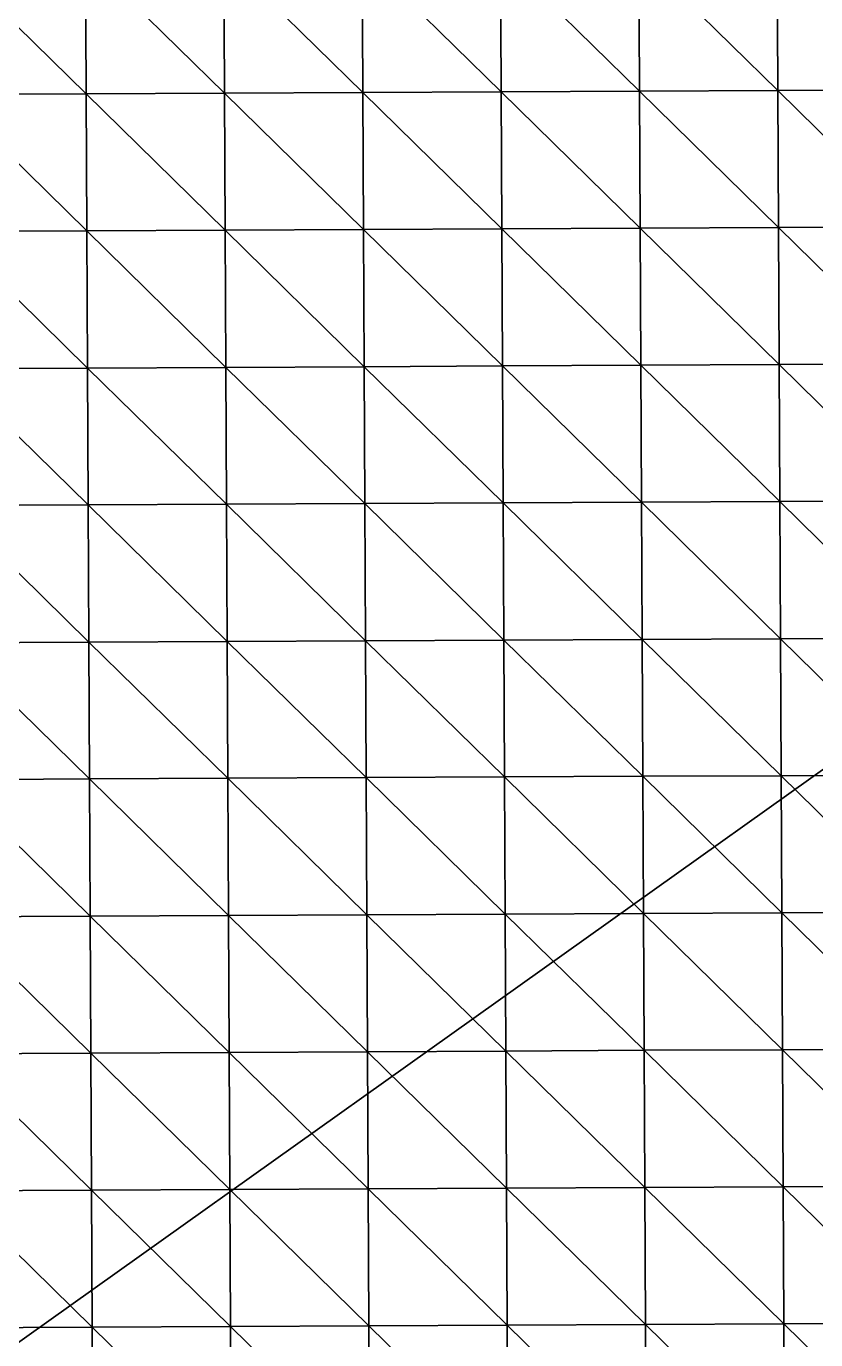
# Model space of a CAD drawing. Extents: x -372 to 678, y -263 to 741.
# Drawn here: x 5.7 to 77.3, y 263.7 to 382.9 of the extents above; entities that cross this region are included whole.
import ezdxf

# ---------------------------------------------------------------- set-up
doc = ezdxf.new("R2010")
doc.units = 0
doc.header["$LTSCALE"] = 0.0254
doc.layers.get('0').update_dxf_attribs({"linetype": 'CONTINUOUS'})
doc.layers.add('LOCATION_SNAPSHOT', color=144, linetype='CONTINUOUS')
doc.layers.add('LOCATION_TERRAIN', color=36, linetype='CONTINUOUS')

# ---------------------------------------------------------------- blocks, each defined once
blk = doc.blocks.new('LOCATION_SNAPSHOT_1')
at = {"color": 8}
mesh = blk.add_polyface(dxfattribs=at)
corners = [(-63.49, 214.77), (675.12, 740.67), (-66.01, 737.09), (677.64, 218.35)]
mesh.append_faces([[corners[k] for k in face] for face in [(0, 1, 2), (1, 0, 3)]], dxfattribs={"vtx0": -1, "color": 8})
blk = doc.blocks.new('LOCATION_TERRAIN_1')
at = {"color": 8}
mesh = blk.add_polyface(dxfattribs=at)
corners = [(11.1, 376.81, -1), (11.04, 389.24, -1.31), (-1.52, 389.18, -0.85)]
mesh.append_faces([[corners[k] for k in face] for face in [(0, 1, 2)]], dxfattribs={"color": 8})
mesh = blk.add_polyface(dxfattribs=at)
corners = [(11.1, 376.81, -1), (-1.52, 389.18, -0.85), (-1.46, 376.75, -0.64)]
mesh.append_faces([[corners[k] for k in face] for face in [(0, 1, 2)]], dxfattribs={"color": 8})
mesh = blk.add_polyface(dxfattribs=at)
corners = [(23.66, 376.87, -0.5), (23.6, 389.3, -0.83), (11.04, 389.24, -1.31)]
mesh.append_faces([[corners[k] for k in face] for face in [(0, 1, 2)]], dxfattribs={"color": 8})
mesh = blk.add_polyface(dxfattribs=at)
corners = [(23.66, 376.87, -0.5), (11.04, 389.24, -1.31), (11.1, 376.81, -1)]
mesh.append_faces([[corners[k] for k in face] for face in [(0, 1, 2)]], dxfattribs={"color": 8})
mesh = blk.add_polyface(dxfattribs=at)
corners = [(36.22, 376.93, 0.16), (36.16, 389.36, -0.17), (23.6, 389.3, -0.83)]
mesh.append_faces([[corners[k] for k in face] for face in [(0, 1, 2)]], dxfattribs={"color": 8})
mesh = blk.add_polyface(dxfattribs=at)
corners = [(36.22, 376.93, 0.16), (23.6, 389.3, -0.83), (23.66, 376.87, -0.5)]
mesh.append_faces([[corners[k] for k in face] for face in [(0, 1, 2)]], dxfattribs={"color": 8})
mesh = blk.add_polyface(dxfattribs=at)
corners = [(48.78, 376.99, 0.82), (48.72, 389.42, 0.49), (36.16, 389.36, -0.17)]
mesh.append_faces([[corners[k] for k in face] for face in [(0, 1, 2)]], dxfattribs={"color": 8})
mesh = blk.add_polyface(dxfattribs=at)
corners = [(48.78, 376.99, 0.82), (36.16, 389.36, -0.17), (36.22, 376.93, 0.16)]
mesh.append_faces([[corners[k] for k in face] for face in [(0, 1, 2)]], dxfattribs={"color": 8})
mesh = blk.add_polyface(dxfattribs=at)
corners = [(61.35, 377.05, 1.5), (61.29, 389.48, 1.26), (48.72, 389.42, 0.49)]
mesh.append_faces([[corners[k] for k in face] for face in [(0, 1, 2)]], dxfattribs={"color": 8})
mesh = blk.add_polyface(dxfattribs=at)
corners = [(61.35, 377.05, 1.5), (48.72, 389.42, 0.49), (48.78, 376.99, 0.82)]
mesh.append_faces([[corners[k] for k in face] for face in [(0, 1, 2)]], dxfattribs={"color": 8})
mesh = blk.add_polyface(dxfattribs=at)
corners = [(73.91, 377.11, 2.19), (73.85, 389.54, 2.06), (61.29, 389.48, 1.26)]
mesh.append_faces([[corners[k] for k in face] for face in [(0, 1, 2)]], dxfattribs={"color": 8})
mesh = blk.add_polyface(dxfattribs=at)
corners = [(73.91, 377.11, 2.19), (61.29, 389.48, 1.26), (61.35, 377.05, 1.5)]
mesh.append_faces([[corners[k] for k in face] for face in [(0, 1, 2)]], dxfattribs={"color": 8})
mesh = blk.add_polyface(dxfattribs=at)
corners = [(86.47, 377.17, 2.88), (86.41, 389.61, 2.86), (73.85, 389.54, 2.06)]
mesh.append_faces([[corners[k] for k in face] for face in [(0, 1, 2)]], dxfattribs={"color": 8})
mesh = blk.add_polyface(dxfattribs=at)
corners = [(86.47, 377.17, 2.88), (73.85, 389.54, 2.06), (73.91, 377.11, 2.19)]
mesh.append_faces([[corners[k] for k in face] for face in [(0, 1, 2)]], dxfattribs={"color": 8})
mesh = blk.add_polyface(dxfattribs=at)
corners = [(11.16, 364.37, -1.41), (11.1, 376.81, -1), (-1.46, 376.75, -0.64)]
mesh.append_faces([[corners[k] for k in face] for face in [(0, 1, 2)]], dxfattribs={"color": 8})
mesh = blk.add_polyface(dxfattribs=at)
corners = [(11.16, 364.37, -1.41), (-1.46, 376.75, -0.64), (-1.4, 364.31, -1.16)]
mesh.append_faces([[corners[k] for k in face] for face in [(0, 1, 2)]], dxfattribs={"color": 8})
mesh = blk.add_polyface(dxfattribs=at)
corners = [(23.72, 364.43, -0.96), (23.66, 376.87, -0.5), (11.1, 376.81, -1)]
mesh.append_faces([[corners[k] for k in face] for face in [(0, 1, 2)]], dxfattribs={"color": 8})
mesh = blk.add_polyface(dxfattribs=at)
corners = [(23.72, 364.43, -0.96), (11.1, 376.81, -1), (11.16, 364.37, -1.41)]
mesh.append_faces([[corners[k] for k in face] for face in [(0, 1, 2)]], dxfattribs={"color": 8})
mesh = blk.add_polyface(dxfattribs=at)
corners = [(36.28, 364.49, -0.38), (36.22, 376.93, 0.16), (23.66, 376.87, -0.5)]
mesh.append_faces([[corners[k] for k in face] for face in [(0, 1, 2)]], dxfattribs={"color": 8})
mesh = blk.add_polyface(dxfattribs=at)
corners = [(36.28, 364.49, -0.38), (23.66, 376.87, -0.5), (23.72, 364.43, -0.96)]
mesh.append_faces([[corners[k] for k in face] for face in [(0, 1, 2)]], dxfattribs={"color": 8})
mesh = blk.add_polyface(dxfattribs=at)
corners = [(48.84, 364.55, 0.2), (48.78, 376.99, 0.82), (36.22, 376.93, 0.16)]
mesh.append_faces([[corners[k] for k in face] for face in [(0, 1, 2)]], dxfattribs={"color": 8})
mesh = blk.add_polyface(dxfattribs=at)
corners = [(48.84, 364.55, 0.2), (36.22, 376.93, 0.16), (36.28, 364.49, -0.38)]
mesh.append_faces([[corners[k] for k in face] for face in [(0, 1, 2)]], dxfattribs={"color": 8})
mesh = blk.add_polyface(dxfattribs=at)
corners = [(61.41, 364.61, 0.78), (61.35, 377.05, 1.5), (48.78, 376.99, 0.82)]
mesh.append_faces([[corners[k] for k in face] for face in [(0, 1, 2)]], dxfattribs={"color": 8})
mesh = blk.add_polyface(dxfattribs=at)
corners = [(61.41, 364.61, 0.78), (48.78, 376.99, 0.82), (48.84, 364.55, 0.2)]
mesh.append_faces([[corners[k] for k in face] for face in [(0, 1, 2)]], dxfattribs={"color": 8})
mesh = blk.add_polyface(dxfattribs=at)
corners = [(73.97, 364.67, 1.36), (73.91, 377.11, 2.19), (61.35, 377.05, 1.5)]
mesh.append_faces([[corners[k] for k in face] for face in [(0, 1, 2)]], dxfattribs={"color": 8})
mesh = blk.add_polyface(dxfattribs=at)
corners = [(73.97, 364.67, 1.36), (61.35, 377.05, 1.5), (61.41, 364.61, 0.78)]
mesh.append_faces([[corners[k] for k in face] for face in [(0, 1, 2)]], dxfattribs={"color": 8})
mesh = blk.add_polyface(dxfattribs=at)
corners = [(86.53, 364.73, 1.94), (86.47, 377.17, 2.88), (73.91, 377.11, 2.19)]
mesh.append_faces([[corners[k] for k in face] for face in [(0, 1, 2)]], dxfattribs={"color": 8})
mesh = blk.add_polyface(dxfattribs=at)
corners = [(86.53, 364.73, 1.94), (73.91, 377.11, 2.19), (73.97, 364.67, 1.36)]
mesh.append_faces([[corners[k] for k in face] for face in [(0, 1, 2)]], dxfattribs={"color": 8})
mesh = blk.add_polyface(dxfattribs=at)
corners = [(11.22, 351.93, -2.09), (11.16, 364.37, -1.41), (-1.4, 364.31, -1.16)]
mesh.append_faces([[corners[k] for k in face] for face in [(0, 1, 2)]], dxfattribs={"color": 8})
mesh = blk.add_polyface(dxfattribs=at)
corners = [(11.22, 351.93, -2.09), (-1.4, 364.31, -1.16), (-1.34, 351.87, -1.95)]
mesh.append_faces([[corners[k] for k in face] for face in [(0, 1, 2)]], dxfattribs={"color": 8})
mesh = blk.add_polyface(dxfattribs=at)
corners = [(23.78, 351.99, -1.71), (23.72, 364.43, -0.96), (11.16, 364.37, -1.41)]
mesh.append_faces([[corners[k] for k in face] for face in [(0, 1, 2)]], dxfattribs={"color": 8})
mesh = blk.add_polyface(dxfattribs=at)
corners = [(23.78, 351.99, -1.71), (11.16, 364.37, -1.41), (11.22, 351.93, -2.09)]
mesh.append_faces([[corners[k] for k in face] for face in [(0, 1, 2)]], dxfattribs={"color": 8})
mesh = blk.add_polyface(dxfattribs=at)
corners = [(36.34, 352.05, -1.24), (36.28, 364.49, -0.38), (23.72, 364.43, -0.96)]
mesh.append_faces([[corners[k] for k in face] for face in [(0, 1, 2)]], dxfattribs={"color": 8})
mesh = blk.add_polyface(dxfattribs=at)
corners = [(36.34, 352.05, -1.24), (23.72, 364.43, -0.96), (23.78, 351.99, -1.71)]
mesh.append_faces([[corners[k] for k in face] for face in [(0, 1, 2)]], dxfattribs={"color": 8})
mesh = blk.add_polyface(dxfattribs=at)
corners = [(48.9, 352.12, -0.77), (48.84, 364.55, 0.2), (36.28, 364.49, -0.38)]
mesh.append_faces([[corners[k] for k in face] for face in [(0, 1, 2)]], dxfattribs={"color": 8})
mesh = blk.add_polyface(dxfattribs=at)
corners = [(48.9, 352.12, -0.77), (36.28, 364.49, -0.38), (36.34, 352.05, -1.24)]
mesh.append_faces([[corners[k] for k in face] for face in [(0, 1, 2)]], dxfattribs={"color": 8})
mesh = blk.add_polyface(dxfattribs=at)
corners = [(61.47, 352.18, -0.3), (61.41, 364.61, 0.78), (48.84, 364.55, 0.2)]
mesh.append_faces([[corners[k] for k in face] for face in [(0, 1, 2)]], dxfattribs={"color": 8})
mesh = blk.add_polyface(dxfattribs=at)
corners = [(61.47, 352.18, -0.3), (48.84, 364.55, 0.2), (48.9, 352.12, -0.77)]
mesh.append_faces([[corners[k] for k in face] for face in [(0, 1, 2)]], dxfattribs={"color": 8})
mesh = blk.add_polyface(dxfattribs=at)
corners = [(74.03, 352.24, 0.18), (73.97, 364.67, 1.36), (61.41, 364.61, 0.78)]
mesh.append_faces([[corners[k] for k in face] for face in [(0, 1, 2)]], dxfattribs={"color": 8})
mesh = blk.add_polyface(dxfattribs=at)
corners = [(74.03, 352.24, 0.18), (61.41, 364.61, 0.78), (61.47, 352.18, -0.3)]
mesh.append_faces([[corners[k] for k in face] for face in [(0, 1, 2)]], dxfattribs={"color": 8})
mesh = blk.add_polyface(dxfattribs=at)
corners = [(86.59, 352.3, 0.65), (86.53, 364.73, 1.94), (73.97, 364.67, 1.36)]
mesh.append_faces([[corners[k] for k in face] for face in [(0, 1, 2)]], dxfattribs={"color": 8})
mesh = blk.add_polyface(dxfattribs=at)
corners = [(86.59, 352.3, 0.65), (73.97, 364.67, 1.36), (74.03, 352.24, 0.18)]
mesh.append_faces([[corners[k] for k in face] for face in [(0, 1, 2)]], dxfattribs={"color": 8})
mesh = blk.add_polyface(dxfattribs=at)
corners = [(11.28, 339.5, -2.76), (11.22, 351.93, -2.09), (-1.34, 351.87, -1.95)]
mesh.append_faces([[corners[k] for k in face] for face in [(0, 1, 2)]], dxfattribs={"color": 8})
mesh = blk.add_polyface(dxfattribs=at)
corners = [(11.28, 339.5, -2.76), (-1.34, 351.87, -1.95), (-1.28, 339.44, -2.73)]
mesh.append_faces([[corners[k] for k in face] for face in [(0, 1, 2)]], dxfattribs={"color": 8})
mesh = blk.add_polyface(dxfattribs=at)
corners = [(23.84, 339.56, -2.46), (23.78, 351.99, -1.71), (11.22, 351.93, -2.09)]
mesh.append_faces([[corners[k] for k in face] for face in [(0, 1, 2)]], dxfattribs={"color": 8})
mesh = blk.add_polyface(dxfattribs=at)
corners = [(23.84, 339.56, -2.46), (11.22, 351.93, -2.09), (11.28, 339.5, -2.76)]
mesh.append_faces([[corners[k] for k in face] for face in [(0, 1, 2)]], dxfattribs={"color": 8})
mesh = blk.add_polyface(dxfattribs=at)
corners = [(36.4, 339.62, -2.1), (36.34, 352.05, -1.24), (23.78, 351.99, -1.71)]
mesh.append_faces([[corners[k] for k in face] for face in [(0, 1, 2)]], dxfattribs={"color": 8})
mesh = blk.add_polyface(dxfattribs=at)
corners = [(36.4, 339.62, -2.1), (23.78, 351.99, -1.71), (23.84, 339.56, -2.46)]
mesh.append_faces([[corners[k] for k in face] for face in [(0, 1, 2)]], dxfattribs={"color": 8})
mesh = blk.add_polyface(dxfattribs=at)
corners = [(48.96, 339.68, -1.73), (48.9, 352.12, -0.77), (36.34, 352.05, -1.24)]
mesh.append_faces([[corners[k] for k in face] for face in [(0, 1, 2)]], dxfattribs={"color": 8})
mesh = blk.add_polyface(dxfattribs=at)
corners = [(48.96, 339.68, -1.73), (36.34, 352.05, -1.24), (36.4, 339.62, -2.1)]
mesh.append_faces([[corners[k] for k in face] for face in [(0, 1, 2)]], dxfattribs={"color": 8})
mesh = blk.add_polyface(dxfattribs=at)
corners = [(61.53, 339.74, -1.37), (61.47, 352.18, -0.3), (48.9, 352.12, -0.77)]
mesh.append_faces([[corners[k] for k in face] for face in [(0, 1, 2)]], dxfattribs={"color": 8})
mesh = blk.add_polyface(dxfattribs=at)
corners = [(61.53, 339.74, -1.37), (48.9, 352.12, -0.77), (48.96, 339.68, -1.73)]
mesh.append_faces([[corners[k] for k in face] for face in [(0, 1, 2)]], dxfattribs={"color": 8})
mesh = blk.add_polyface(dxfattribs=at)
corners = [(74.09, 339.8, -1.01), (74.03, 352.24, 0.18), (61.47, 352.18, -0.3)]
mesh.append_faces([[corners[k] for k in face] for face in [(0, 1, 2)]], dxfattribs={"color": 8})
mesh = blk.add_polyface(dxfattribs=at)
corners = [(74.09, 339.8, -1.01), (61.47, 352.18, -0.3), (61.53, 339.74, -1.37)]
mesh.append_faces([[corners[k] for k in face] for face in [(0, 1, 2)]], dxfattribs={"color": 8})
mesh = blk.add_polyface(dxfattribs=at)
corners = [(86.65, 339.86, -0.64), (86.59, 352.3, 0.65), (74.03, 352.24, 0.18)]
mesh.append_faces([[corners[k] for k in face] for face in [(0, 1, 2)]], dxfattribs={"color": 8})
mesh = blk.add_polyface(dxfattribs=at)
corners = [(86.65, 339.86, -0.64), (74.03, 352.24, 0.18), (74.09, 339.8, -1.01)]
mesh.append_faces([[corners[k] for k in face] for face in [(0, 1, 2)]], dxfattribs={"color": 8})
mesh = blk.add_polyface(dxfattribs=at)
corners = [(74.15, 327.36, -1.96), (74.09, 339.8, -1.01), (61.53, 339.74, -1.37)]
mesh.append_faces([[corners[k] for k in face] for face in [(0, 1, 2)]], dxfattribs={"color": 8})
mesh = blk.add_polyface(dxfattribs=at)
corners = [(86.71, 327.42, -1.71), (86.65, 339.86, -0.64), (74.09, 339.8, -1.01)]
mesh.append_faces([[corners[k] for k in face] for face in [(0, 1, 2)]], dxfattribs={"color": 8})
mesh = blk.add_polyface(dxfattribs=at)
corners = [(86.71, 327.42, -1.71), (74.09, 339.8, -1.01), (74.15, 327.36, -1.96)]
mesh.append_faces([[corners[k] for k in face] for face in [(0, 1, 2)]], dxfattribs={"color": 8})
mesh = blk.add_polyface(dxfattribs=at)
corners = [(11.34, 327.06, -3.43), (11.28, 339.5, -2.76), (-1.28, 339.44, -2.73)]
mesh.append_faces([[corners[k] for k in face] for face in [(0, 1, 2)]], dxfattribs={"color": 8})
mesh = blk.add_polyface(dxfattribs=at)
corners = [(11.34, 327.06, -3.43), (-1.28, 339.44, -2.73), (-1.22, 327, -3.43)]
mesh.append_faces([[corners[k] for k in face] for face in [(0, 1, 2)]], dxfattribs={"color": 8})
mesh = blk.add_polyface(dxfattribs=at)
corners = [(23.9, 327.12, -3.15), (23.84, 339.56, -2.46), (11.28, 339.5, -2.76)]
mesh.append_faces([[corners[k] for k in face] for face in [(0, 1, 2)]], dxfattribs={"color": 8})
mesh = blk.add_polyface(dxfattribs=at)
corners = [(23.9, 327.12, -3.15), (11.28, 339.5, -2.76), (11.34, 327.06, -3.43)]
mesh.append_faces([[corners[k] for k in face] for face in [(0, 1, 2)]], dxfattribs={"color": 8})
mesh = blk.add_polyface(dxfattribs=at)
corners = [(36.46, 327.18, -2.82), (36.4, 339.62, -2.1), (23.84, 339.56, -2.46)]
mesh.append_faces([[corners[k] for k in face] for face in [(0, 1, 2)]], dxfattribs={"color": 8})
mesh = blk.add_polyface(dxfattribs=at)
corners = [(36.46, 327.18, -2.82), (23.84, 339.56, -2.46), (23.9, 327.12, -3.15)]
mesh.append_faces([[corners[k] for k in face] for face in [(0, 1, 2)]], dxfattribs={"color": 8})
mesh = blk.add_polyface(dxfattribs=at)
corners = [(49.02, 327.24, -2.49), (48.96, 339.68, -1.73), (36.4, 339.62, -2.1)]
mesh.append_faces([[corners[k] for k in face] for face in [(0, 1, 2)]], dxfattribs={"color": 8})
mesh = blk.add_polyface(dxfattribs=at)
corners = [(49.02, 327.24, -2.49), (36.4, 339.62, -2.1), (36.46, 327.18, -2.82)]
mesh.append_faces([[corners[k] for k in face] for face in [(0, 1, 2)]], dxfattribs={"color": 8})
mesh = blk.add_polyface(dxfattribs=at)
corners = [(61.59, 327.3, -2.22), (61.53, 339.74, -1.37), (48.96, 339.68, -1.73)]
mesh.append_faces([[corners[k] for k in face] for face in [(0, 1, 2)]], dxfattribs={"color": 8})
mesh = blk.add_polyface(dxfattribs=at)
corners = [(61.59, 327.3, -2.22), (48.96, 339.68, -1.73), (49.02, 327.24, -2.49)]
mesh.append_faces([[corners[k] for k in face] for face in [(0, 1, 2)]], dxfattribs={"color": 8})
mesh = blk.add_polyface(dxfattribs=at)
corners = [(74.15, 327.36, -1.96), (61.53, 339.74, -1.37), (61.59, 327.3, -2.22)]
mesh.append_faces([[corners[k] for k in face] for face in [(0, 1, 2)]], dxfattribs={"color": 8})
mesh = blk.add_polyface(dxfattribs=at)
corners = [(11.4, 314.63, -4.08), (11.34, 327.06, -3.43), (-1.22, 327, -3.43)]
mesh.append_faces([[corners[k] for k in face] for face in [(0, 1, 2)]], dxfattribs={"color": 8})
mesh = blk.add_polyface(dxfattribs=at)
corners = [(11.4, 314.63, -4.08), (-1.22, 327, -3.43), (-1.16, 314.56, -4.08)]
mesh.append_faces([[corners[k] for k in face] for face in [(0, 1, 2)]], dxfattribs={"color": 8})
mesh = blk.add_polyface(dxfattribs=at)
corners = [(23.96, 314.69, -3.8), (23.9, 327.12, -3.15), (11.34, 327.06, -3.43)]
mesh.append_faces([[corners[k] for k in face] for face in [(0, 1, 2)]], dxfattribs={"color": 8})
mesh = blk.add_polyface(dxfattribs=at)
corners = [(23.96, 314.69, -3.8), (11.34, 327.06, -3.43), (11.4, 314.63, -4.08)]
mesh.append_faces([[corners[k] for k in face] for face in [(0, 1, 2)]], dxfattribs={"color": 8})
mesh = blk.add_polyface(dxfattribs=at)
corners = [(36.52, 314.75, -3.47), (36.46, 327.18, -2.82), (23.9, 327.12, -3.15)]
mesh.append_faces([[corners[k] for k in face] for face in [(0, 1, 2)]], dxfattribs={"color": 8})
mesh = blk.add_polyface(dxfattribs=at)
corners = [(36.52, 314.75, -3.47), (23.9, 327.12, -3.15), (23.96, 314.69, -3.8)]
mesh.append_faces([[corners[k] for k in face] for face in [(0, 1, 2)]], dxfattribs={"color": 8})
mesh = blk.add_polyface(dxfattribs=at)
corners = [(49.08, 314.81, -3.14), (49.02, 327.24, -2.49), (36.46, 327.18, -2.82)]
mesh.append_faces([[corners[k] for k in face] for face in [(0, 1, 2)]], dxfattribs={"color": 8})
mesh = blk.add_polyface(dxfattribs=at)
corners = [(49.08, 314.81, -3.14), (36.46, 327.18, -2.82), (36.52, 314.75, -3.47)]
mesh.append_faces([[corners[k] for k in face] for face in [(0, 1, 2)]], dxfattribs={"color": 8})
mesh = blk.add_polyface(dxfattribs=at)
corners = [(61.64, 314.87, -2.96), (61.59, 327.3, -2.22), (49.02, 327.24, -2.49)]
mesh.append_faces([[corners[k] for k in face] for face in [(0, 1, 2)]], dxfattribs={"color": 8})
mesh = blk.add_polyface(dxfattribs=at)
corners = [(61.64, 314.87, -2.96), (49.02, 327.24, -2.49), (49.08, 314.81, -3.14)]
mesh.append_faces([[corners[k] for k in face] for face in [(0, 1, 2)]], dxfattribs={"color": 8})
mesh = blk.add_polyface(dxfattribs=at)
corners = [(74.21, 314.93, -2.82), (74.15, 327.36, -1.96), (61.59, 327.3, -2.22)]
mesh.append_faces([[corners[k] for k in face] for face in [(0, 1, 2)]], dxfattribs={"color": 8})
mesh = blk.add_polyface(dxfattribs=at)
corners = [(74.21, 314.93, -2.82), (61.59, 327.3, -2.22), (61.64, 314.87, -2.96)]
mesh.append_faces([[corners[k] for k in face] for face in [(0, 1, 2)]], dxfattribs={"color": 8})
mesh = blk.add_polyface(dxfattribs=at)
corners = [(86.77, 314.99, -2.67), (86.71, 327.42, -1.71), (74.15, 327.36, -1.96)]
mesh.append_faces([[corners[k] for k in face] for face in [(0, 1, 2)]], dxfattribs={"color": 8})
mesh = blk.add_polyface(dxfattribs=at)
corners = [(86.77, 314.99, -2.67), (74.15, 327.36, -1.96), (74.21, 314.93, -2.82)]
mesh.append_faces([[corners[k] for k in face] for face in [(0, 1, 2)]], dxfattribs={"color": 8})
mesh = blk.add_polyface(dxfattribs=at)
corners = [(36.58, 302.31, -4.13), (36.52, 314.75, -3.47), (23.96, 314.69, -3.8)]
mesh.append_faces([[corners[k] for k in face] for face in [(0, 1, 2)]], dxfattribs={"color": 8})
mesh = blk.add_polyface(dxfattribs=at)
corners = [(49.14, 302.37, -3.8), (49.08, 314.81, -3.14), (36.52, 314.75, -3.47)]
mesh.append_faces([[corners[k] for k in face] for face in [(0, 1, 2)]], dxfattribs={"color": 8})
mesh = blk.add_polyface(dxfattribs=at)
corners = [(49.14, 302.37, -3.8), (36.52, 314.75, -3.47), (36.58, 302.31, -4.13)]
mesh.append_faces([[corners[k] for k in face] for face in [(0, 1, 2)]], dxfattribs={"color": 8})
mesh = blk.add_polyface(dxfattribs=at)
corners = [(61.7, 302.43, -3.71), (61.64, 314.87, -2.96), (49.08, 314.81, -3.14)]
mesh.append_faces([[corners[k] for k in face] for face in [(0, 1, 2)]], dxfattribs={"color": 8})
mesh = blk.add_polyface(dxfattribs=at)
corners = [(61.7, 302.43, -3.71), (49.08, 314.81, -3.14), (49.14, 302.37, -3.8)]
mesh.append_faces([[corners[k] for k in face] for face in [(0, 1, 2)]], dxfattribs={"color": 8})
mesh = blk.add_polyface(dxfattribs=at)
corners = [(74.27, 302.49, -3.67), (74.21, 314.93, -2.82), (61.64, 314.87, -2.96)]
mesh.append_faces([[corners[k] for k in face] for face in [(0, 1, 2)]], dxfattribs={"color": 8})
mesh = blk.add_polyface(dxfattribs=at)
corners = [(74.27, 302.49, -3.67), (61.64, 314.87, -2.96), (61.7, 302.43, -3.71)]
mesh.append_faces([[corners[k] for k in face] for face in [(0, 1, 2)]], dxfattribs={"color": 8})
mesh = blk.add_polyface(dxfattribs=at)
corners = [(86.83, 302.55, -3.64), (86.77, 314.99, -2.67), (74.21, 314.93, -2.82)]
mesh.append_faces([[corners[k] for k in face] for face in [(0, 1, 2)]], dxfattribs={"color": 8})
mesh = blk.add_polyface(dxfattribs=at)
corners = [(86.83, 302.55, -3.64), (74.21, 314.93, -2.82), (74.27, 302.49, -3.67)]
mesh.append_faces([[corners[k] for k in face] for face in [(0, 1, 2)]], dxfattribs={"color": 8})
mesh = blk.add_polyface(dxfattribs=at)
corners = [(11.46, 302.19, -4.74), (11.4, 314.63, -4.08), (-1.16, 314.56, -4.08)]
mesh.append_faces([[corners[k] for k in face] for face in [(0, 1, 2)]], dxfattribs={"color": 8})
mesh = blk.add_polyface(dxfattribs=at)
corners = [(11.46, 302.19, -4.74), (-1.16, 314.56, -4.08), (-1.1, 302.13, -4.74)]
mesh.append_faces([[corners[k] for k in face] for face in [(0, 1, 2)]], dxfattribs={"color": 8})
mesh = blk.add_polyface(dxfattribs=at)
corners = [(24.02, 302.25, -4.46), (23.96, 314.69, -3.8), (11.4, 314.63, -4.08)]
mesh.append_faces([[corners[k] for k in face] for face in [(0, 1, 2)]], dxfattribs={"color": 8})
mesh = blk.add_polyface(dxfattribs=at)
corners = [(24.02, 302.25, -4.46), (11.4, 314.63, -4.08), (11.46, 302.19, -4.74)]
mesh.append_faces([[corners[k] for k in face] for face in [(0, 1, 2)]], dxfattribs={"color": 8})
mesh = blk.add_polyface(dxfattribs=at)
corners = [(36.58, 302.31, -4.13), (23.96, 314.69, -3.8), (24.02, 302.25, -4.46)]
mesh.append_faces([[corners[k] for k in face] for face in [(0, 1, 2)]], dxfattribs={"color": 8})
mesh = blk.add_polyface(dxfattribs=at)
corners = [(11.52, 289.75, -4.55), (11.46, 302.19, -4.74), (-1.1, 302.13, -4.74)]
mesh.append_faces([[corners[k] for k in face] for face in [(0, 1, 2)]], dxfattribs={"color": 8})
mesh = blk.add_polyface(dxfattribs=at)
corners = [(11.52, 289.75, -4.55), (-1.1, 302.13, -4.74), (-1.04, 289.69, -4.62)]
mesh.append_faces([[corners[k] for k in face] for face in [(0, 1, 2)]], dxfattribs={"color": 8})
mesh = blk.add_polyface(dxfattribs=at)
corners = [(24.08, 289.81, -4.32), (24.02, 302.25, -4.46), (11.46, 302.19, -4.74)]
mesh.append_faces([[corners[k] for k in face] for face in [(0, 1, 2)]], dxfattribs={"color": 8})
mesh = blk.add_polyface(dxfattribs=at)
corners = [(24.08, 289.81, -4.32), (11.46, 302.19, -4.74), (11.52, 289.75, -4.55)]
mesh.append_faces([[corners[k] for k in face] for face in [(0, 1, 2)]], dxfattribs={"color": 8})
mesh = blk.add_polyface(dxfattribs=at)
corners = [(36.64, 289.87, -4.06), (36.58, 302.31, -4.13), (24.02, 302.25, -4.46)]
mesh.append_faces([[corners[k] for k in face] for face in [(0, 1, 2)]], dxfattribs={"color": 8})
mesh = blk.add_polyface(dxfattribs=at)
corners = [(36.64, 289.87, -4.06), (24.02, 302.25, -4.46), (24.08, 289.81, -4.32)]
mesh.append_faces([[corners[k] for k in face] for face in [(0, 1, 2)]], dxfattribs={"color": 8})
mesh = blk.add_polyface(dxfattribs=at)
corners = [(49.2, 289.93, -3.8), (49.14, 302.37, -3.8), (36.58, 302.31, -4.13)]
mesh.append_faces([[corners[k] for k in face] for face in [(0, 1, 2)]], dxfattribs={"color": 8})
mesh = blk.add_polyface(dxfattribs=at)
corners = [(49.2, 289.93, -3.8), (36.58, 302.31, -4.13), (36.64, 289.87, -4.06)]
mesh.append_faces([[corners[k] for k in face] for face in [(0, 1, 2)]], dxfattribs={"color": 8})
mesh = blk.add_polyface(dxfattribs=at)
corners = [(61.76, 290, -3.76), (61.7, 302.43, -3.71), (49.14, 302.37, -3.8)]
mesh.append_faces([[corners[k] for k in face] for face in [(0, 1, 2)]], dxfattribs={"color": 8})
mesh = blk.add_polyface(dxfattribs=at)
corners = [(61.76, 290, -3.76), (49.14, 302.37, -3.8), (49.2, 289.93, -3.8)]
mesh.append_faces([[corners[k] for k in face] for face in [(0, 1, 2)]], dxfattribs={"color": 8})
mesh = blk.add_polyface(dxfattribs=at)
corners = [(74.33, 290.06, -3.76), (74.27, 302.49, -3.67), (61.7, 302.43, -3.71)]
mesh.append_faces([[corners[k] for k in face] for face in [(0, 1, 2)]], dxfattribs={"color": 8})
mesh = blk.add_polyface(dxfattribs=at)
corners = [(74.33, 290.06, -3.76), (61.7, 302.43, -3.71), (61.76, 290, -3.76)]
mesh.append_faces([[corners[k] for k in face] for face in [(0, 1, 2)]], dxfattribs={"color": 8})
mesh = blk.add_polyface(dxfattribs=at)
corners = [(86.89, 290.12, -3.76), (86.83, 302.55, -3.64), (74.27, 302.49, -3.67)]
mesh.append_faces([[corners[k] for k in face] for face in [(0, 1, 2)]], dxfattribs={"color": 8})
mesh = blk.add_polyface(dxfattribs=at)
corners = [(86.89, 290.12, -3.76), (74.27, 302.49, -3.67), (74.33, 290.06, -3.76)]
mesh.append_faces([[corners[k] for k in face] for face in [(0, 1, 2)]], dxfattribs={"color": 8})
mesh = blk.add_polyface(dxfattribs=at)
corners = [(11.58, 277.32, -3.91), (11.52, 289.75, -4.55), (-1.04, 289.69, -4.62)]
mesh.append_faces([[corners[k] for k in face] for face in [(0, 1, 2)]], dxfattribs={"color": 8})
mesh = blk.add_polyface(dxfattribs=at)
corners = [(24.14, 277.38, -3.76), (24.08, 289.81, -4.32), (11.52, 289.75, -4.55)]
mesh.append_faces([[corners[k] for k in face] for face in [(0, 1, 2)]], dxfattribs={"color": 8})
mesh = blk.add_polyface(dxfattribs=at)
corners = [(24.14, 277.38, -3.76), (11.52, 289.75, -4.55), (11.58, 277.32, -3.91)]
mesh.append_faces([[corners[k] for k in face] for face in [(0, 1, 2)]], dxfattribs={"color": 8})
mesh = blk.add_polyface(dxfattribs=at)
corners = [(36.7, 277.44, -3.6), (36.64, 289.87, -4.06), (24.08, 289.81, -4.32)]
mesh.append_faces([[corners[k] for k in face] for face in [(0, 1, 2)]], dxfattribs={"color": 8})
mesh = blk.add_polyface(dxfattribs=at)
corners = [(36.7, 277.44, -3.6), (24.08, 289.81, -4.32), (24.14, 277.38, -3.76)]
mesh.append_faces([[corners[k] for k in face] for face in [(0, 1, 2)]], dxfattribs={"color": 8})
mesh = blk.add_polyface(dxfattribs=at)
corners = [(49.26, 277.5, -3.45), (49.2, 289.93, -3.8), (36.64, 289.87, -4.06)]
mesh.append_faces([[corners[k] for k in face] for face in [(0, 1, 2)]], dxfattribs={"color": 8})
mesh = blk.add_polyface(dxfattribs=at)
corners = [(49.26, 277.5, -3.45), (36.64, 289.87, -4.06), (36.7, 277.44, -3.6)]
mesh.append_faces([[corners[k] for k in face] for face in [(0, 1, 2)]], dxfattribs={"color": 8})
mesh = blk.add_polyface(dxfattribs=at)
corners = [(61.82, 277.56, -3.43), (61.76, 290, -3.76), (49.2, 289.93, -3.8)]
mesh.append_faces([[corners[k] for k in face] for face in [(0, 1, 2)]], dxfattribs={"color": 8})
mesh = blk.add_polyface(dxfattribs=at)
corners = [(61.82, 277.56, -3.43), (49.2, 289.93, -3.8), (49.26, 277.5, -3.45)]
mesh.append_faces([[corners[k] for k in face] for face in [(0, 1, 2)]], dxfattribs={"color": 8})
mesh = blk.add_polyface(dxfattribs=at)
corners = [(74.39, 277.62, -3.43), (74.33, 290.06, -3.76), (61.76, 290, -3.76)]
mesh.append_faces([[corners[k] for k in face] for face in [(0, 1, 2)]], dxfattribs={"color": 8})
mesh = blk.add_polyface(dxfattribs=at)
corners = [(74.39, 277.62, -3.43), (61.76, 290, -3.76), (61.82, 277.56, -3.43)]
mesh.append_faces([[corners[k] for k in face] for face in [(0, 1, 2)]], dxfattribs={"color": 8})
mesh = blk.add_polyface(dxfattribs=at)
corners = [(86.95, 277.68, -3.43), (86.89, 290.12, -3.76), (74.33, 290.06, -3.76)]
mesh.append_faces([[corners[k] for k in face] for face in [(0, 1, 2)]], dxfattribs={"color": 8})
mesh = blk.add_polyface(dxfattribs=at)
corners = [(86.95, 277.68, -3.43), (74.33, 290.06, -3.76), (74.39, 277.62, -3.43)]
mesh.append_faces([[corners[k] for k in face] for face in [(0, 1, 2)]], dxfattribs={"color": 8})
mesh = blk.add_polyface(dxfattribs=at)
corners = [(11.58, 277.32, -3.91), (-1.04, 289.69, -4.62), (-0.98, 277.26, -4.09)]
mesh.append_faces([[corners[k] for k in face] for face in [(0, 1, 2)]], dxfattribs={"color": 8})
mesh = blk.add_polyface(dxfattribs=at)
corners = [(11.64, 264.88, -3.27), (11.58, 277.32, -3.91), (-0.98, 277.26, -4.09)]
mesh.append_faces([[corners[k] for k in face] for face in [(0, 1, 2)]], dxfattribs={"color": 8})
mesh = blk.add_polyface(dxfattribs=at)
corners = [(11.64, 264.88, -3.27), (-0.98, 277.26, -4.09), (-0.92, 264.82, -3.56)]
mesh.append_faces([[corners[k] for k in face] for face in [(0, 1, 2)]], dxfattribs={"color": 8})
mesh = blk.add_polyface(dxfattribs=at)
corners = [(24.2, 264.94, -3.19), (24.14, 277.38, -3.76), (11.58, 277.32, -3.91)]
mesh.append_faces([[corners[k] for k in face] for face in [(0, 1, 2)]], dxfattribs={"color": 8})
mesh = blk.add_polyface(dxfattribs=at)
corners = [(24.2, 264.94, -3.19), (11.58, 277.32, -3.91), (11.64, 264.88, -3.27)]
mesh.append_faces([[corners[k] for k in face] for face in [(0, 1, 2)]], dxfattribs={"color": 8})
mesh = blk.add_polyface(dxfattribs=at)
corners = [(36.76, 265, -3.15), (36.7, 277.44, -3.6), (24.14, 277.38, -3.76)]
mesh.append_faces([[corners[k] for k in face] for face in [(0, 1, 2)]], dxfattribs={"color": 8})
mesh = blk.add_polyface(dxfattribs=at)
corners = [(36.76, 265, -3.15), (24.14, 277.38, -3.76), (24.2, 264.94, -3.19)]
mesh.append_faces([[corners[k] for k in face] for face in [(0, 1, 2)]], dxfattribs={"color": 8})
mesh = blk.add_polyface(dxfattribs=at)
corners = [(49.32, 265.06, -3.11), (49.26, 277.5, -3.45), (36.7, 277.44, -3.6)]
mesh.append_faces([[corners[k] for k in face] for face in [(0, 1, 2)]], dxfattribs={"color": 8})
mesh = blk.add_polyface(dxfattribs=at)
corners = [(49.32, 265.06, -3.11), (36.7, 277.44, -3.6), (36.76, 265, -3.15)]
mesh.append_faces([[corners[k] for k in face] for face in [(0, 1, 2)]], dxfattribs={"color": 8})
mesh = blk.add_polyface(dxfattribs=at)
corners = [(61.88, 265.12, -3.1), (61.82, 277.56, -3.43), (49.26, 277.5, -3.45)]
mesh.append_faces([[corners[k] for k in face] for face in [(0, 1, 2)]], dxfattribs={"color": 8})
mesh = blk.add_polyface(dxfattribs=at)
corners = [(61.88, 265.12, -3.1), (49.26, 277.5, -3.45), (49.32, 265.06, -3.11)]
mesh.append_faces([[corners[k] for k in face] for face in [(0, 1, 2)]], dxfattribs={"color": 8})
mesh = blk.add_polyface(dxfattribs=at)
corners = [(74.45, 265.18, -3.1), (74.39, 277.62, -3.43), (61.82, 277.56, -3.43)]
mesh.append_faces([[corners[k] for k in face] for face in [(0, 1, 2)]], dxfattribs={"color": 8})
mesh = blk.add_polyface(dxfattribs=at)
corners = [(74.45, 265.18, -3.1), (61.82, 277.56, -3.43), (61.88, 265.12, -3.1)]
mesh.append_faces([[corners[k] for k in face] for face in [(0, 1, 2)]], dxfattribs={"color": 8})
mesh = blk.add_polyface(dxfattribs=at)
corners = [(87.01, 265.24, -3.1), (86.95, 277.68, -3.43), (74.39, 277.62, -3.43)]
mesh.append_faces([[corners[k] for k in face] for face in [(0, 1, 2)]], dxfattribs={"color": 8})
mesh = blk.add_polyface(dxfattribs=at)
corners = [(87.01, 265.24, -3.1), (74.39, 277.62, -3.43), (74.45, 265.18, -3.1)]
mesh.append_faces([[corners[k] for k in face] for face in [(0, 1, 2)]], dxfattribs={"color": 8})
mesh = blk.add_polyface(dxfattribs=at)
corners = [(11.7, 252.44, -2.84), (11.64, 264.88, -3.27), (-0.92, 264.82, -3.56)]
mesh.append_faces([[corners[k] for k in face] for face in [(0, 1, 2)]], dxfattribs={"color": 8})
mesh = blk.add_polyface(dxfattribs=at)
corners = [(11.7, 252.44, -2.84), (-0.92, 264.82, -3.56), (-0.86, 252.38, -3.3)]
mesh.append_faces([[corners[k] for k in face] for face in [(0, 1, 2)]], dxfattribs={"color": 8})
mesh = blk.add_polyface(dxfattribs=at)
corners = [(24.26, 252.5, -2.82), (24.2, 264.94, -3.19), (11.64, 264.88, -3.27)]
mesh.append_faces([[corners[k] for k in face] for face in [(0, 1, 2)]], dxfattribs={"color": 8})
mesh = blk.add_polyface(dxfattribs=at)
corners = [(24.26, 252.5, -2.82), (11.64, 264.88, -3.27), (11.7, 252.44, -2.84)]
mesh.append_faces([[corners[k] for k in face] for face in [(0, 1, 2)]], dxfattribs={"color": 8})
mesh = blk.add_polyface(dxfattribs=at)
corners = [(36.82, 252.57, -2.89), (36.76, 265, -3.15), (24.2, 264.94, -3.19)]
mesh.append_faces([[corners[k] for k in face] for face in [(0, 1, 2)]], dxfattribs={"color": 8})
mesh = blk.add_polyface(dxfattribs=at)
corners = [(36.82, 252.57, -2.89), (24.2, 264.94, -3.19), (24.26, 252.5, -2.82)]
mesh.append_faces([[corners[k] for k in face] for face in [(0, 1, 2)]], dxfattribs={"color": 8})
mesh = blk.add_polyface(dxfattribs=at)
corners = [(49.38, 252.63, -2.96), (49.32, 265.06, -3.11), (36.76, 265, -3.15)]
mesh.append_faces([[corners[k] for k in face] for face in [(0, 1, 2)]], dxfattribs={"color": 8})
mesh = blk.add_polyface(dxfattribs=at)
corners = [(49.38, 252.63, -2.96), (36.76, 265, -3.15), (36.82, 252.57, -2.89)]
mesh.append_faces([[corners[k] for k in face] for face in [(0, 1, 2)]], dxfattribs={"color": 8})
mesh = blk.add_polyface(dxfattribs=at)
corners = [(61.94, 252.69, -3.02), (61.88, 265.12, -3.1), (49.32, 265.06, -3.11)]
mesh.append_faces([[corners[k] for k in face] for face in [(0, 1, 2)]], dxfattribs={"color": 8})
mesh = blk.add_polyface(dxfattribs=at)
corners = [(61.94, 252.69, -3.02), (49.32, 265.06, -3.11), (49.38, 252.63, -2.96)]
mesh.append_faces([[corners[k] for k in face] for face in [(0, 1, 2)]], dxfattribs={"color": 8})
mesh = blk.add_polyface(dxfattribs=at)
corners = [(74.51, 252.75, -3.09), (74.45, 265.18, -3.1), (61.88, 265.12, -3.1)]
mesh.append_faces([[corners[k] for k in face] for face in [(0, 1, 2)]], dxfattribs={"color": 8})
mesh = blk.add_polyface(dxfattribs=at)
corners = [(74.51, 252.75, -3.09), (61.88, 265.12, -3.1), (61.94, 252.69, -3.02)]
mesh.append_faces([[corners[k] for k in face] for face in [(0, 1, 2)]], dxfattribs={"color": 8})
mesh = blk.add_polyface(dxfattribs=at)
corners = [(87.07, 252.81, -3.16), (87.01, 265.24, -3.1), (74.45, 265.18, -3.1)]
mesh.append_faces([[corners[k] for k in face] for face in [(0, 1, 2)]], dxfattribs={"color": 8})
mesh = blk.add_polyface(dxfattribs=at)
corners = [(87.07, 252.81, -3.16), (74.45, 265.18, -3.1), (74.51, 252.75, -3.09)]
mesh.append_faces([[corners[k] for k in face] for face in [(0, 1, 2)]], dxfattribs={"color": 8})

msp = doc.modelspace()

# ---------------------------------------------------------------- block references
at = {"layer": 'LOCATION_SNAPSHOT', "color": 0}
msp.add_blockref('LOCATION_SNAPSHOT_1', (0, 0), dxfattribs=at)
at = {"layer": 'LOCATION_TERRAIN', "color": 0}
msp.add_blockref('LOCATION_TERRAIN_1', (0, 0), dxfattribs=at)

doc.saveas('drawing.dxf')
